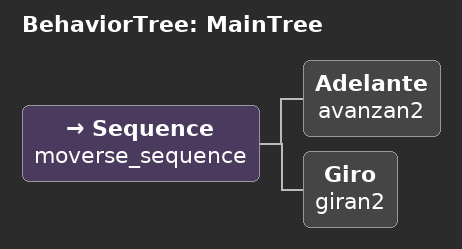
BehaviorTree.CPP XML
<root main_tree_to_execute = "MainTree" >
    <BehaviorTree ID="MainTree">
        <Sequence name="moverse_sequence">
            <Adelante   name="avanzan2"/>
            <Giro name="giran2"/>
        </Sequence>
     </BehaviorTree>
</root>
